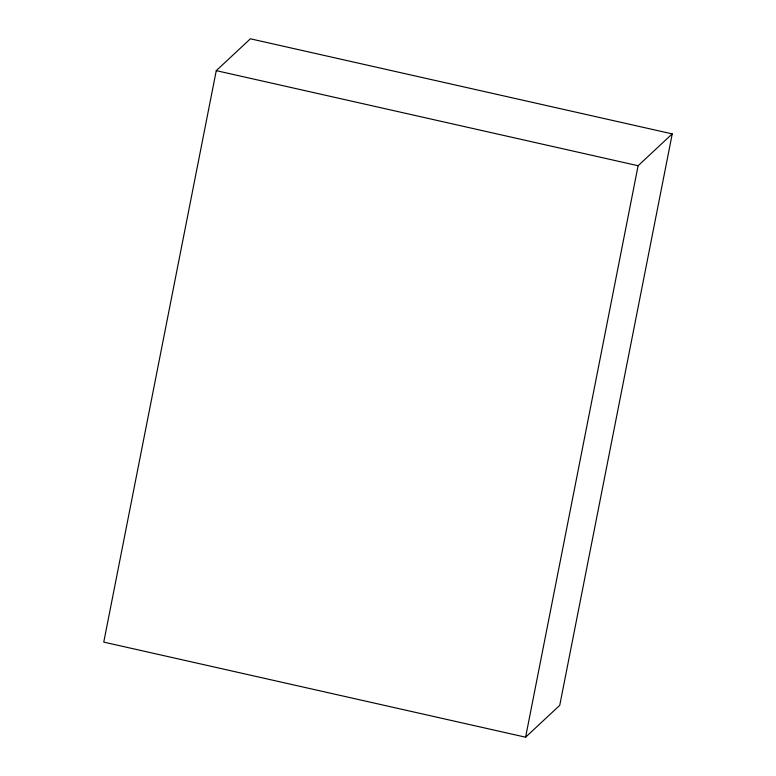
<?xml version="1.0" encoding="UTF-8"?>
<svg xmlns="http://www.w3.org/2000/svg" width="776" height="776" viewBox="0 0 776 776"><rect width="100%" height="100%" fill="white"/><g stroke="black" fill="none" stroke-linecap="round" stroke-linejoin="round"><path stroke-width="1.16" d="M216.261 70.645L103.761 642.111L525.604 737.2L559.738 705.355L672.239 133.889L250.396 38.8L216.261 70.645L638.105 165.734L672.239 133.889M525.604 737.2L638.105 165.734"/></g></svg>
